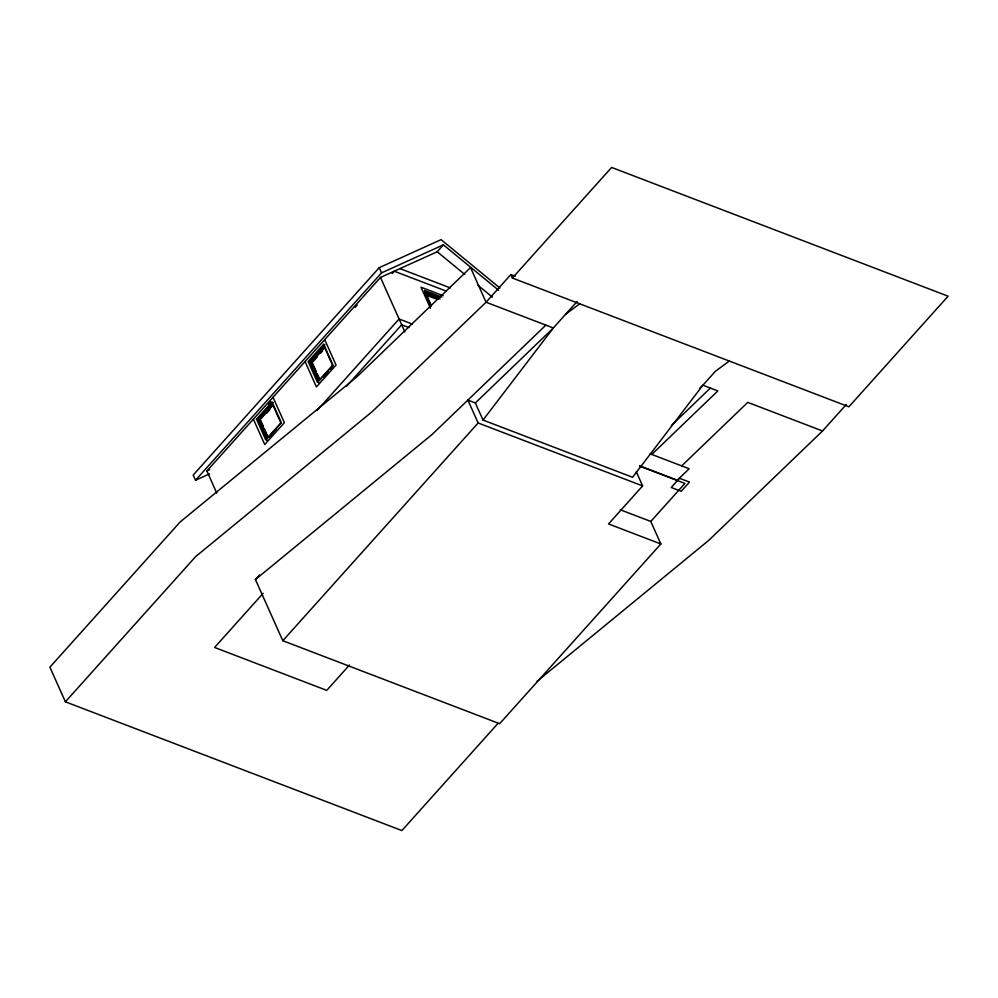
<?xml version="1.0" encoding="UTF-8"?>
<svg xmlns="http://www.w3.org/2000/svg" width="998" height="998" viewBox="0 0 998 998"><rect width="100%" height="100%" fill="white"/><g stroke="black" fill="none" stroke-linecap="round" stroke-linejoin="round"><path stroke-width="1.5" d="M729.251 361.026L715.304 371.381L702.891 385.203L632.57 477.281L483.02 420.058L553.341 327.98L577.118 301.483M499.873 287.985L441.066 239.645L379.228 267.664L193.2 475.048L195.521 480.238L209.543 473.888M195.521 480.238L381.548 272.853L443.386 244.847L498.601 290.231M216.791 493.162L206.885 470.994L380.5 277.432L437.186 251.758L443.386 244.847M268.362 404.153L270.433 401.845M355.176 307.372L357.234 305.076M256.486 419.148L271.992 401.87L281.286 422.653L265.78 439.931L256.486 419.148L258.981 420.108M273.227 402.344L257.733 419.634L267.027 440.417M324.911 344.747L309.405 362.024L318.699 382.808M272.716 404.652L280.974 423.127L267.539 438.11L259.28 419.634L272.716 404.652L273.34 404.889L259.904 419.871L267.526 436.924M324.387 347.055L332.658 365.518L319.223 380.5L310.952 362.024L324.387 347.055L325.011 347.292L311.576 362.262L319.21 379.315M266.728 413.197L269.834 409.741M316.017 371.031L312.199 362.499L317.364 356.748M320.47 353.292L322.529 350.984M392.177 273.514L394.247 271.207L446.405 291.179M269.198 437.186L276.434 429.128M322.94 377.281L328.105 371.518M330.176 369.223L333.27 365.755M316.965 410.565L399.088 318.998L412.199 324.013M346.58 386.201L401.67 324.774L408.955 327.556M497.99 723.413L401.882 830.561L65.394 701.806L195.608 556.635L372.316 411.55L486.051 302.232L510.851 274.575L515.143 276.221M512.398 278.043L611.612 167.439L948.1 296.194L848.886 406.797L512.398 278.043L510.851 274.575M620.269 509.766L650.796 521.455L660.863 543.972L499.649 723.7L282.808 640.716L255.426 579.526L259.58 574.898M263.148 593.311L214.582 647.465L326.745 690.379L349.475 665.03M282.808 640.716L478.129 422.977L467.937 400.198M636.337 471.842L642.625 485.914L608.531 523.938L660.863 543.972M650.796 521.455L684.902 483.431L639.83 466.191M536.899 681.447L708.805 540.305L822.539 430.986L846.304 404.489M545.869 325.123L432.146 434.429L255.426 579.526M467.887 400.086L475.36 402.942L553.341 327.98L486.051 302.232L470.557 267.589L356.822 376.907L180.114 521.991L49.9 667.163L65.394 701.806M699.561 388.422L702.891 385.203L717.849 390.929L651.781 454.439M671.38 425.547L710.376 388.072M681.696 465.879L747.764 402.381L822.539 430.986M677.255 480.2L689.169 468.748L650.097 453.791M565.754 314.158L579.701 303.791M206.885 470.994L209.63 469.746M399.973 268.624L450.372 287.911M443.299 295.732L421.019 287.199L430.45 308.282M441.802 297.067L424.549 290.468L431.361 305.7M424.948 292.164L439.332 297.666M425.273 293.25L440.13 298.926M426.109 294.335L438.259 298.988M426.944 295.433L436.388 299.051M639.656 465.804L677.467 480.275M478.129 422.977L642.625 485.914M310.952 362.024L312.199 362.499M259.28 419.634L260.528 420.108L263.073 425.797M437.186 251.758L464.781 274.438M477.98 285.291L492.376 297.13M475.36 402.942L483.02 420.058M425.909 294.659L430.961 305.949M379.228 267.664L381.548 272.853M380.5 277.432L404.851 331.885M324.699 339.657L336.052 365.056L316.416 386.937L305.064 361.538M317.289 373.876L319.834 379.552M273.015 397.254L284.38 422.653L264.744 444.547L253.38 419.148M264.345 428.629L268.15 437.161M323.664 344.26L308.157 361.55L317.451 382.334L332.958 365.043L323.664 344.26M679.488 478.267L671.217 487.486L681.197 491.303L689.456 482.084L679.488 478.267"/></g></svg>
